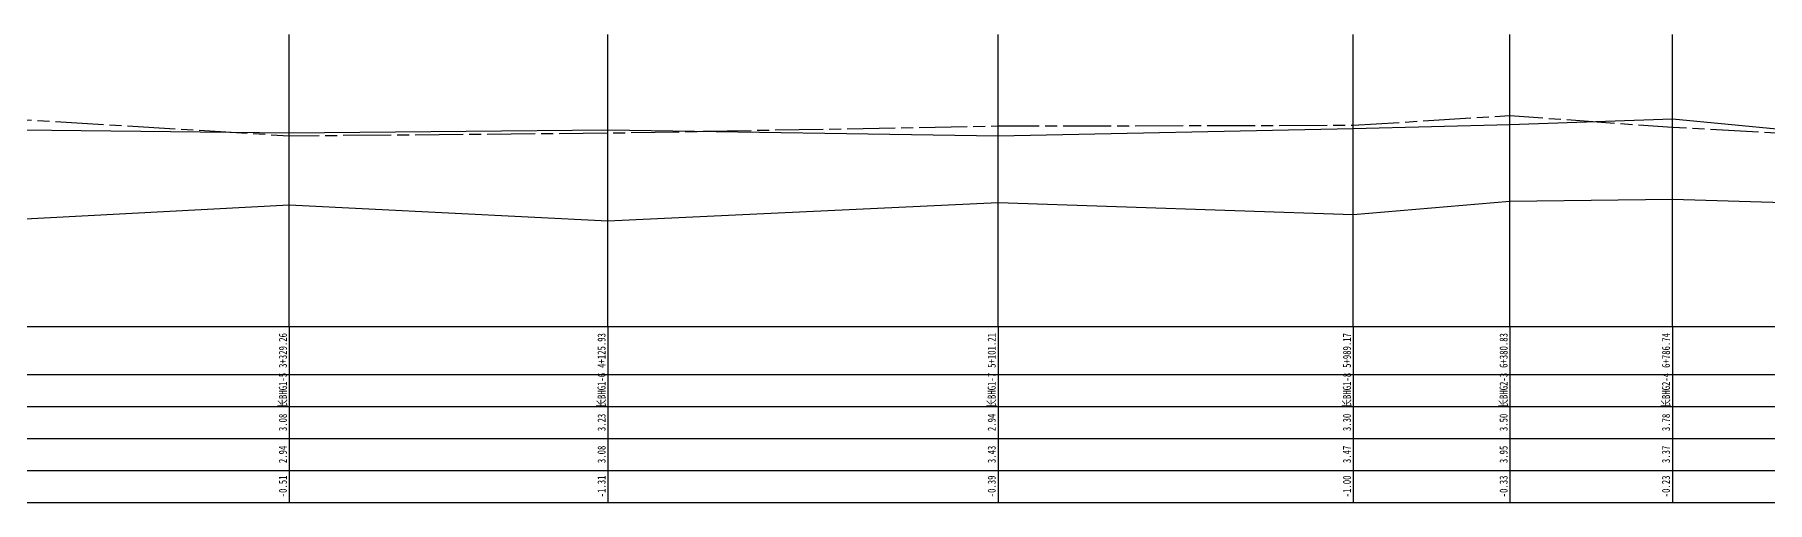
# Model space of a CAD drawing. Extents: x 529382 to 536292, y 3419671 to 3423811.
# Drawn here: x 534232.7 to 534665.9, y 3420381.6 to 3420498.6 of the extents above; entities that cross this region are included whole.
import ezdxf
from ezdxf.enums import TextEntityAlignment as Align

# ---------------------------------------------------------------- set-up
doc = ezdxf.new("R2010")
doc.units = 0
doc.header["$LTSCALE"] = 0.5
doc.linetypes.add('ACAD_ISO08W100', pattern=[36, 24, -3, 6, -3])
for name, color, linetype, lineweight in [('00右岸断面线', 5, 'ACAD_ISO08W100', 30), ('00左岸断面线', 6, 'CONTINUOUS', 30), ('00河底高程', 2, 'CONTINUOUS', 30)]:
    doc.layers.add(name, color=color, linetype=linetype, lineweight=lineweight)
doc.layers.add('tab', color=9, linetype='CONTINUOUS')
doc.layers.add('zh', color=9, linetype='CONTINUOUS')
doc.styles.add('HZ', font='fangsong_GB2312.ttf', dxfattribs={"width": 0.8})

msp = doc.modelspace()

# ---------------------------------------------------------------- linework, layer by layer
at = {"layer": '00右岸断面线', "flags": 128}
msp.add_lwpolyline([(533969.43, 3420489), (534033.52, 3420475.45), (534118.12, 3420477.05), (534214.65, 3420478.2), (534296.37, 3420473.25), (534376.03, 3420473.95), (534473.56, 3420475.7), (534562.36, 3420475.9), (534601.52, 3420478.3), (534642.11, 3420475.4), (534669.99, 3420473.9), (534822.98, 3420472.55), (534893.14, 3420474.55), (534952.89, 3420487.35), (534972.99, 3420472.85), (534985.45, 3420476.95), (535098.84, 3420476.8), (535172.77, 3420474.45), (535258.93, 3420476.85), (535339.62, 3420476.55), (535431.79, 3420479), (535501.52, 3420479), (535526.86, 3420478.1), (535592.88, 3420479.15), (535716.72, 3420476.85), (535799.72, 3420475.75), (535896.66, 3420477.8), (536004.3, 3420474.25), (536091.52, 3420474.95), (536157.81, 3420476), (536196.87, 3420477.95), (536291.69, 3420480.75)], dxfattribs=at)
at = {"layer": '00左岸断面线', "flags": 128}
msp.add_lwpolyline([(533969.43, 3420477.6), (534033.52, 3420477.25), (534118.12, 3420482.7), (534214.65, 3420474.9), (534296.37, 3420473.95), (534376.03, 3420474.7), (534473.56, 3420473.25), (534562.36, 3420475.05), (534601.52, 3420476.05), (534642.11, 3420477.45), (534669.99, 3420474.85)], dxfattribs=at)
at = {"layer": '00河底高程', "flags": 128}
msp.add_lwpolyline([(533969.43, 3420458.85), (534033.52, 3420456.55), (534118.12, 3420458.05), (534214.65, 3420451.6), (534296.37, 3420456), (534376.03, 3420452), (534473.56, 3420456.6), (534562.36, 3420453.55), (534601.52, 3420456.9), (534642.11, 3420457.4), (534669.99, 3420456.6)], dxfattribs=at)
at = {"layer": 'tab'}
for p, q in [((533907.43, 3420425.55), (536291.69, 3420425.55)), ((534296.37, 3420425.55), (534296.37, 3420381.55)), ((534376.03, 3420425.55), (534376.03, 3420381.55)), ((534473.56, 3420425.55), (534473.56, 3420381.55)), ((534562.36, 3420425.55), (534562.36, 3420381.55)), ((534601.52, 3420425.55), (534601.52, 3420381.55)), ((534642.11, 3420425.55), (534642.11, 3420381.55)), ((533907.43, 3420413.55), (536291.69, 3420413.55)), ((533907.43, 3420405.55), (536291.69, 3420405.55)), ((533907.43, 3420397.55), (536291.69, 3420397.55)), ((533907.43, 3420389.55), (536291.69, 3420389.55)), ((533907.43, 3420381.55), (536291.69, 3420381.55))]:
    msp.add_line(p, q, dxfattribs=at)
at = {"layer": 'zh', "color": 6}
for p, q in [((534296.37, 3420425.55), (534296.37, 3420498.55)), ((534376.03, 3420425.55), (534376.03, 3420498.55)), ((534473.56, 3420425.55), (534473.56, 3420498.55)), ((534562.36, 3420425.55), (534562.36, 3420498.55)), ((534601.52, 3420425.55), (534601.52, 3420498.55)), ((534642.11, 3420425.55), (534642.11, 3420498.55))]:
    msp.add_line(p, q, dxfattribs=at)

# ---------------------------------------------------------------- texts
at = {"layer": 'tab', "color": 3, "style": 'HZ', "width": 0.8}
for s, p in [('3+329.26', (534296.37, 3420419.55)), ('4+125.93', (534376.03, 3420419.55)), ('5+101.21', (534473.56, 3420419.55)), ('5+989.17', (534562.36, 3420419.55)), ('6+380.83', (534601.52, 3420419.55)), ('6+786.74', (534642.11, 3420419.55)), ('长BHG1-5', (534296.37, 3420409.55)), ('长BHG1-6', (534376.03, 3420409.55)), ('长BHG1-7', (534473.56, 3420409.55)), ('长BHG1-8', (534562.36, 3420409.55)), ('长BHG2-3', (534601.52, 3420409.55)), ('长BHG2-4', (534642.11, 3420409.55)), ('3.08', (534296.37, 3420401.55)), ('3.23', (534376.03, 3420401.55)), ('2.94', (534473.56, 3420401.55)), ('3.30', (534562.36, 3420401.55)), ('3.50', (534601.52, 3420401.55)), ('3.78', (534642.11, 3420401.55)), ('2.94', (534296.37, 3420393.55)), ('3.08', (534376.03, 3420393.55)), ('3.43', (534473.56, 3420393.55)), ('3.47', (534562.36, 3420393.55)), ('3.95', (534601.52, 3420393.55)), ('3.37', (534642.11, 3420393.55)), ('-0.51', (534296.37, 3420385.55)), ('-1.31', (534376.03, 3420385.55)), ('-0.39', (534473.56, 3420385.55)), ('-1.00', (534562.36, 3420385.55)), ('-0.33', (534601.52, 3420385.55)), ('-0.23', (534642.11, 3420385.55))]:
    msp.add_text(s, height=2, rotation=90, dxfattribs=at).set_placement(p, align=Align.BOTTOM_CENTER)

doc.saveas('drawing.dxf')
